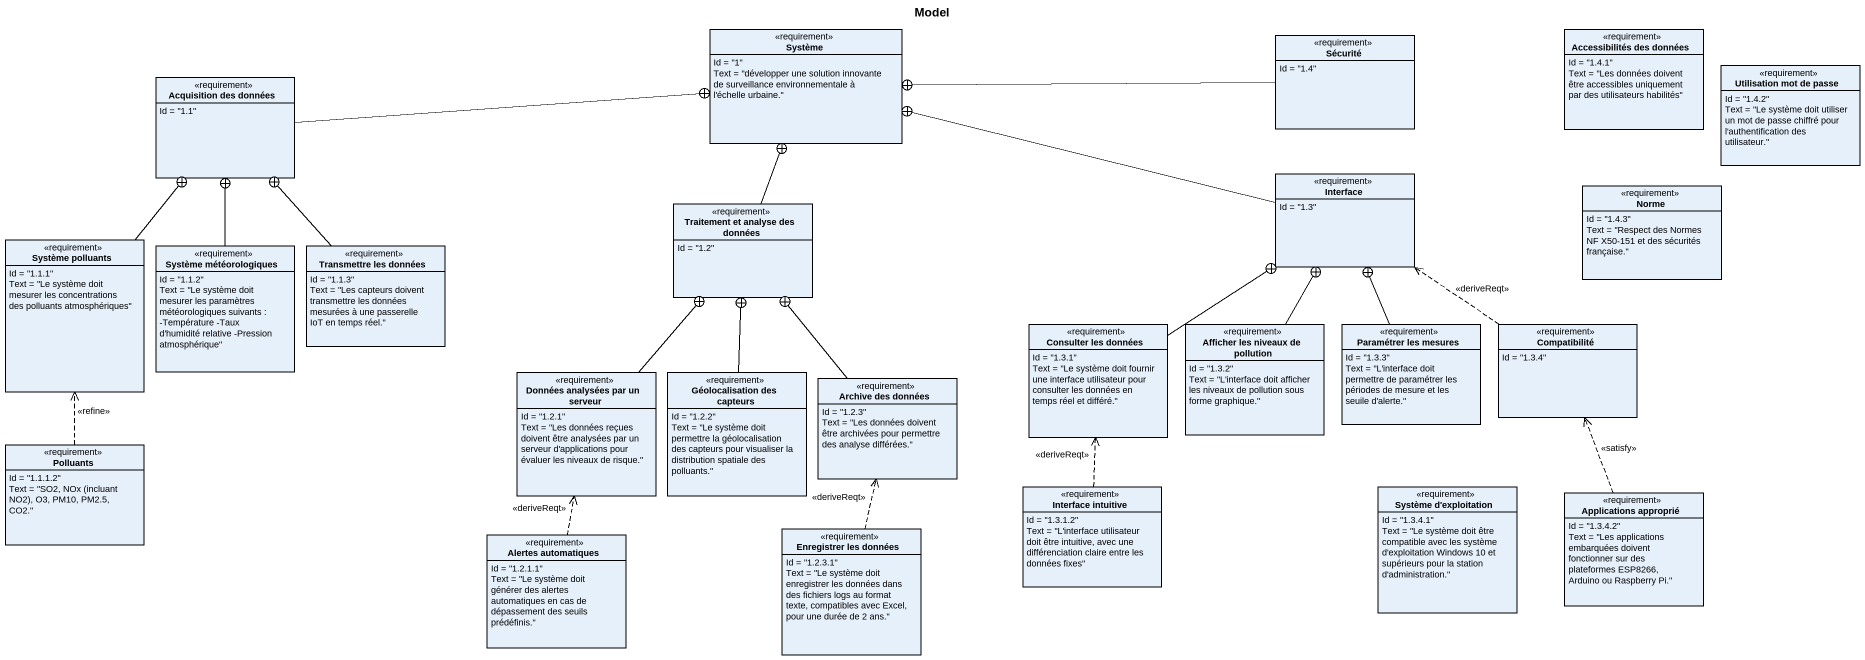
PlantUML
@startuml
title Model
hide circle
hide empty members
class Système <<requirement>> {
  Id = "1"
  Text = "développer une solution innovante de surveillance environnementale à l'échelle urbaine."
}
class Sécurité <<requirement>> {
  Id = "1.4"
}
class "Accessibilités des données" as Accessibilités_des_données <<requirement>> {
  Id = "1.4.1"
  Text = "Les données doivent être accessibles uniquement par des utilisateurs habilités"
}
class "Acquisition des données" as Acquisition_des_données <<requirement>> {
  Id = "1.1"
}
class "Utilisation mot de passe" as Utilisation_mot_de_passe <<requirement>> {
  Id = "1.4.2"
  Text = "Le système doit utiliser un mot de passe chiffré pour l'authentification des utilisateur."
}
class "Interface" as Interface_ <<requirement>> {
  Id = "1.3"
}
class "Traitement et analyse des données" as Traitement_et_analyse_des <<requirement>> {
  Id = "1.2"
}
class Norme <<requirement>> {
  Id = "1.4.3"
  Text = "Respect des Normes NF X50-151 et des sécurités française."
}
class "Système polluants" as Système_polluants <<requirement>> {
  Id = "1.1.1"
  Text = "Le système doit mesurer les concentrations des polluants atmosphériques"
}
class "Système météorologiques" as Système_météorologiques <<requirement>> {
  Id = "1.1.2"
  Text = "Le système doit mesurer les paramètres météorologiques suivants : -Température -Taux d'humidité relative -Pression atmosphérique"
}
class "Transmettre les données" as Transmettre_les_données <<requirement>> {
  Id = "1.1.3"
  Text = "Les capteurs doivent transmettre les données mesurées à une passerelle IoT en temps réel."
}
class "Consulter les données" as Consulter_les_données <<requirement>> {
  Id = "1.3.1"
  Text = "Le système doit fournir une interface utilisateur pour consulter les données en temps réel et différé."
}
class "Afficher les niveaux de pollution" as Afficher_les_niveaux_de <<requirement>> {
  Id = "1.3.2"
  Text = "L'interface doit afficher les niveaux de pollution sous forme graphique."
}
class "Paramétrer les mesures" as Paramétrer_les_mesures <<requirement>> {
  Id = "1.3.3"
  Text = "L'interface doit permettre de paramétrer les périodes de mesure et les seuile d'alerte."
}
class Compatibilité <<requirement>> {
  Id = "1.3.4"
}
class "Données analysées par un serveur" as Données_analysées_par_un <<requirement>> {
  Id = "1.2.1"
  Text = "Les données reçues doivent être analysées par un serveur d'applications pour évaluer les niveaux de risque."
}
class "Géolocalisation des capteurs" as Géolocalisation_des_capteurs <<requirement>> {
  Id = "1.2.2"
  Text = "Le système doit permettre la géolocalisation des capteurs pour visualiser la distribution spatiale des polluants."
}
class "Archive des données" as Archive_des_données <<requirement>> {
  Id = "1.2.3"
  Text = "Les données doivent être archivées pour permettre des analyse différées."
}
class Polluants <<requirement>> {
  Id = "1.1.1.2"
  {field} Text = "SO2, NOx (incluant NO2), O3, PM10, PM2.5, CO2."
}
class "Interface intuitive" as Interface_intuitive <<requirement>> {
  Id = "1.3.1.2"
  Text = "L'interface utilisateur doit être intuitive, avec une différenciation claire entre les données fixes"
}
class "Système d'exploitation" as Système_d_exploitation <<requirement>> {
  Id = "1.3.4.1"
  Text = "Le système doit être compatible avec les système d'exploitation Windows 10 et supérieurs pour la station d'administration."
}
class "Applications approprié" as Applications_approprié <<requirement>> {
  Id = "1.3.4.2"
  Text = "Les applications embarquées doivent fonctionner sur des plateformes ESP8266, Arduino ou Raspberry Pi."
}
class "Alertes automatiques" as Alertes_automatiques <<requirement>> {
  Id = "1.2.1.1"
  Text = "Le système doit générer des alertes automatiques en cas de dépassement des seuils prédéfinis."
}
class "Enregistrer les données" as Enregistrer_les_données <<requirement>> {
  Id = "1.2.3.1"
  Text = "Le système doit enregistrer les données dans des fichiers logs au format texte, compatibles avec Excel, pour une durée de 2 ans."
}
Sécurité -left-+ Système
Acquisition_des_données -right-+ Système
Interface_ -left-+ Système
Traitement_et_analyse_des -up-+ Système
Système_polluants -up-+ Acquisition_des_données
Système_météorologiques -up-+ Acquisition_des_données
Transmettre_les_données -up-+ Acquisition_des_données
Consulter_les_données -up-+ Interface_
Afficher_les_niveaux_de -up-+ Interface_
Paramétrer_les_mesures -up-+ Interface_
Compatibilité .up.> Interface_ : <<deriveReqt>>
Données_analysées_par_un -up-+ Traitement_et_analyse_des
Géolocalisation_des_capteurs -up-+ Traitement_et_analyse_des
Archive_des_données -up-+ Traitement_et_analyse_des
Polluants .up.> Système_polluants : <<refine>>
Interface_intuitive .up.> Consulter_les_données : <<deriveReqt>>
Applications_approprié .up.> Compatibilité : <<satisfy>>
Alertes_automatiques .up.> Données_analysées_par_un : <<deriveReqt>>
Enregistrer_les_données .up.> Archive_des_données : <<deriveReqt>>
@enduml
